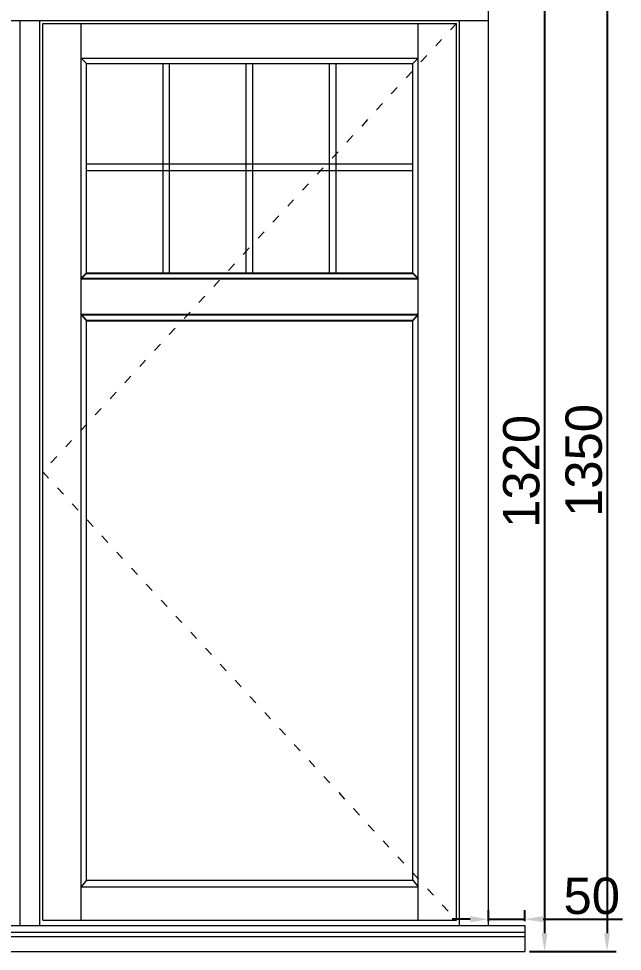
# Model space of a CAD drawing. Header units: millimetres. Extents: x 0 to 182016, y 11 to 3710.
# Drawn here: x 131669 to 132498, y 1183 to 2466 of the extents above; entities that cross this region are included whole.
import ezdxf

# ---------------------------------------------------------------- set-up
doc = ezdxf.new("R2010")
doc.units = ezdxf.units.MM
doc.linetypes.add('ACAD_ISO03W100', pattern=[30, 12, -18])
doc.styles.get("Standard").update_dxf_attribs({"font": 'arial.ttf'})
doc.dimstyles.new('Padidinti matmenys', dxfattribs={"dimscale": 10, "dimtxt": 5, "dimasz": 2.5, "dimexe": 1.25, "dimexo": 0.625, "dimtad": 1, "dimdec": 1, "dimtxsty": 'Standard', "dimcen": 2.5, "dimadec": 0, "dimazin": 0, "dimtfac": 1, "dimtdec": 1, "dimtmove": 0, "dimatfit": 3, "dimfxl": 1, "dimarcsym": 0})

# ---------------------------------------------------------------- blocks, each defined once
blk = doc.blocks.new('*D1871')
at = {"color": 0, "lineweight": -2, "transparency": 16777216}
for p, q in [((132320.3, 2503.1), (132403.7, 2503.1)), ((132391.2, 2478.1), (132391.2, 1208)), ((132370.3, 1183), (132403.7, 1183))]:
    blk.add_line(p, q, dxfattribs=at)
at = {"color": 0, "transparency": 16777216}
for points in [[(132387, 2478.1), (132395.3, 2478.1), (132391.2, 2503.1)], [(132387, 1208), (132395.3, 1208), (132391.2, 1183)]]:
    blk.add_solid(points, dxfattribs=at)
at = {"layer": 'Defpoints', "color": 0, "transparency": 16777216}
for p in [(132314, 2503.1), (132364, 1183), (132391.2, 1183)]:
    blk.add_point(p, dxfattribs=at)
at = {"color": 0, "lineweight": 5, "transparency": 16777216, "insert": (132359.4, 1843), "char_height": 50, "attachment_point": 5, "rotation": 90}
blk.add_mtext('1320', dxfattribs=at)
blk = doc.blocks.new('*D2135')
at = {"color": 0, "lineweight": -2, "ltscale": 0.1, "transparency": 16777216}
for p, q in [((132314, 1224.6), (132314, 1239.7)), ((132364, 1224.6), (132364, 1239.7)), ((132289, 1227.2), (132264, 1227.2)), ((132314, 1227.2), (132364, 1227.2)), ((132389, 1227.2), (132498, 1227.2))]:
    blk.add_line(p, q, dxfattribs=at)
at = {"color": 0, "ltscale": 0.1, "transparency": 16777216}
for points in [[(132289, 1231.4), (132289, 1223), (132314, 1227.2)], [(132389, 1231.4), (132389, 1223), (132364, 1227.2)]]:
    blk.add_solid(points, dxfattribs=at)
at = {"layer": 'Defpoints', "color": 0, "ltscale": 0.1, "transparency": 16777216}
for p in [(132364, 1227.2), (132314, 1218.4), (132364, 1218.4)]:
    blk.add_point(p, dxfattribs=at)
at = {"color": 0, "ltscale": 0.1, "transparency": 16777216, "insert": (132456, 1259), "char_height": 50, "attachment_point": 5}
blk.add_mtext('50', dxfattribs=at)
blk = doc.blocks.new('*D2137')
at = {"color": 0, "lineweight": -2, "ltscale": 0.1, "transparency": 16777216}
for p, q in [((132320.3, 2533.1), (132489.5, 2533.1)), ((132477, 2508.1), (132477, 1208)), ((132370.3, 1183), (132489.5, 1183))]:
    blk.add_line(p, q, dxfattribs=at)
at = {"color": 0, "ltscale": 0.1, "transparency": 16777216}
for points in [[(132472.9, 2508.1), (132481.2, 2508.1), (132477, 2533.1)], [(132472.9, 1208), (132481.2, 1208), (132477, 1183)]]:
    blk.add_solid(points, dxfattribs=at)
at = {"layer": 'Defpoints', "color": 0, "ltscale": 0.1, "transparency": 16777216}
for p in [(132314, 2533.1), (132364, 1183), (132477, 1183)]:
    blk.add_point(p, dxfattribs=at)
at = {"color": 0, "ltscale": 0.1, "transparency": 16777216, "insert": (132445.2, 1858), "char_height": 50, "attachment_point": 5, "rotation": 90}
blk.add_mtext('1350', dxfattribs=at)

msp = doc.modelspace()

# ---------------------------------------------------------------- linework, layer by layer
at = {"lineweight": 5}
for p, q in [((132314.0415457, 1218.3701467), (132314.0415457, 2503.0507674)), ((131054.0637518, 2463.0507671), (132314.0415457, 2463.0507671)), ((131670.5526489, 1218.3701467), (131670.5526489, 2463.0507671)), ((131697.5526489, 1218.3701467), (131697.5526489, 2463.0507671)), ((132274.0415454, 1218.3701467), (132274.0415454, 2463.0507671)), ((131701.552649, 2459.0507671), (132270.0415454, 2459.0507671)), ((131701.552649, 1225.8203183), (131701.552649, 2459.0507671)), ((131754.2355546, 1225.8203183), (131754.2355546, 2459.0507671)), ((132217.35864, 1225.8203183), (132217.35864, 2459.0507671)), ((132270.0415454, 1225.8203183), (132270.0415454, 2459.0507671)), ((131754.2355546, 2411.3678614), (132217.35864, 2411.3678614)), ((131761.552649, 2404.0507671), (131754.2355546, 2411.3678614)), ((132210.0415457, 2404.0507671), (132217.35864, 2411.3678614)), ((131761.552649, 2404.0507671), (132210.0415457, 2404.0507671)), ((131761.552649, 2115.5275474), (131761.552649, 2404.0507671)), ((131866.927649, 2115.5275474), (131866.927649, 2404.0507671)), ((131875.927649, 2115.5275474), (131875.927649, 2404.0507671)), ((131981.302649, 2115.5275474), (131981.302649, 2404.0507671)), ((131990.302649, 2115.5275474), (131990.302649, 2404.0507671)), ((132095.677649, 2115.5275474), (132095.677649, 2404.0507671)), ((132104.677649, 2115.5275474), (132104.677649, 2404.0507671)), ((132210.0415457, 2115.5275474), (132210.0415457, 2404.0507671)), ((131761.552649, 2265.7841697), (132210.0415457, 2265.7841697)), ((131761.552649, 2256.7841697), (132210.0415457, 2256.7841697)), ((131761.552649, 1280.8203183), (131761.552649, 2050.5275474)), ((132210.0415457, 1280.8203183), (132210.0415457, 2050.5275474)), ((131761.552649, 1280.8203183), (131754.2355546, 1271.8389445)), ((131754.2355546, 1271.8389445), (132217.35864, 1271.8389445)), ((131761.552649, 1280.8203183), (132210.0415457, 1280.8203183)), ((132210.0415457, 1280.8203183), (132217.35864, 1271.8389445)), ((131701.552649, 1225.8203183), (132270.0415454, 1225.8203183)), ((131004.0637518, 1218.3701467), (132364.0415457, 1218.3701467)), ((131004.0637518, 1209.5925885), (132364.0415457, 1209.5925885)), ((132364.0415457, 1218.3701467), (132364.0415457, 1183.0203183)), ((131004.0637518, 1203.6373116), (132364.0415457, 1203.6373116)), ((131004.0637518, 1183.0203183), (132364.0415457, 1183.0203183))]:
    msp.add_line(p, q, dxfattribs=at)
at = {"linetype": 'ACAD_ISO03W100', "lineweight": 5}
for p, q in [((132270.0415457, 2459.0507671), (131701.5526486, 1842.4355422)), ((131701.5526486, 1842.4355422), (132270.0415457, 1225.8203183))]:
    msp.add_line(p, q, dxfattribs=at)
at = {"ltscale": 0.1}
for p, q in [((131754.2355546, 2108.210453), (132217.35864, 2108.210453)), ((131761.552649, 2115.5275474), (132210.0415457, 2115.5275474)), ((131754.2355546, 2058.6259736), (132217.35864, 2058.6259736)), ((131761.552649, 2050.5275474), (132210.0415457, 2050.5275474))]:
    msp.add_line(p, q, dxfattribs=at)
for points in [[(131761.552649, 2115.5275474), (131754.2355546, 2108.210453)], [(132210.0415457, 2115.5275474), (132217.35864, 2108.210453)], [(131754.2355546, 2058.6259736), (131761.552649, 2050.5275474)], [(132210.0415457, 2050.5275474), (132217.35864, 2058.6259736)]]:
    msp.add_lwpolyline(points, dxfattribs=at)

# ---------------------------------------------------------------- dimensions: what is measured, and where the dimension line sits
at = {"color": 1, "ltscale": 0.1}
dim = msp.add_linear_dim(base=(132477.0371586, 1183.0203183), p1=(132314.0415457, 2533.0507674), p2=(132364.0415457, 1183.0203183), angle=90, dimstyle='Padidinti matmenys', dxfattribs=at)
dim.commit()
dim.dimension.update_dxf_attribs({"geometry": '*D2137', "text_midpoint": (132445.241456, 1858.0355428)})
at = {"color": 1, "lineweight": 5}
dim = msp.add_linear_dim(base=(132391.1659236, 1183.0203183), p1=(132314.0415457, 2503.0507674), p2=(132364.0415457, 1183.0203183), angle=90, dimstyle='Padidinti matmenys', dxfattribs=at)
dim.commit()
dim.dimension.update_dxf_attribs({"geometry": '*D1871', "text_midpoint": (132359.370221, 1843.0355428)})
at = {"color": 1, "ltscale": 0.1}
dim = msp.add_linear_dim(base=(132364.0415457, 1227.2079348), p1=(132314.0415457, 1218.3701467), p2=(132364.0415457, 1218.3701467), dimstyle='Padidinti matmenys', dxfattribs=at)
dim.commit()
dim.dimension.update_dxf_attribs({"geometry": '*D2135', "text_midpoint": (132456.0180123, 1258.9865842)})

doc.saveas('drawing.dxf')
